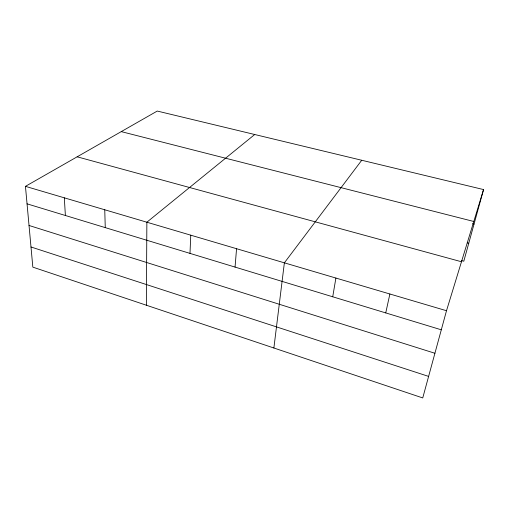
<?xml version="1.0" encoding="UTF-8"?>
<svg xmlns="http://www.w3.org/2000/svg" width="509" height="509" viewBox="0 0 509 509"><rect width="100%" height="100%" fill="white"/><g stroke="black" fill="none" stroke-linecap="round" stroke-linejoin="round"><path stroke-width="0.76" d="M146.382 305.228L146.866 222.21L254.716 134.51M189.991 253.387L190.76 235.177M235.056 267.091L236.558 248.704M273.88 348.003L284.372 262.829L361.734 160.259M332.727 296.792L335.895 278.048M385.739 312.914L389.881 293.998M483.55 189.571L446.501 310.725L422.744 397.943L32.837 267.136L25.45 186.345L157.256 111.057L483.55 189.571L463.801 261.225L461.536 260.608M121.25 131.621L473.79 221.485M472.486 223.737L474.025 224.132M467.249 242.844L468.757 243.245M77.152 156.81L461.478 261.753M25.45 186.345L446.501 310.725M27.047 203.835L441.303 329.807M29.026 225.468L434.915 353.259M30.992 246.98L428.61 376.406M64.312 197.823L65.387 215.492M104.752 209.772L105.261 227.618"/></g></svg>
